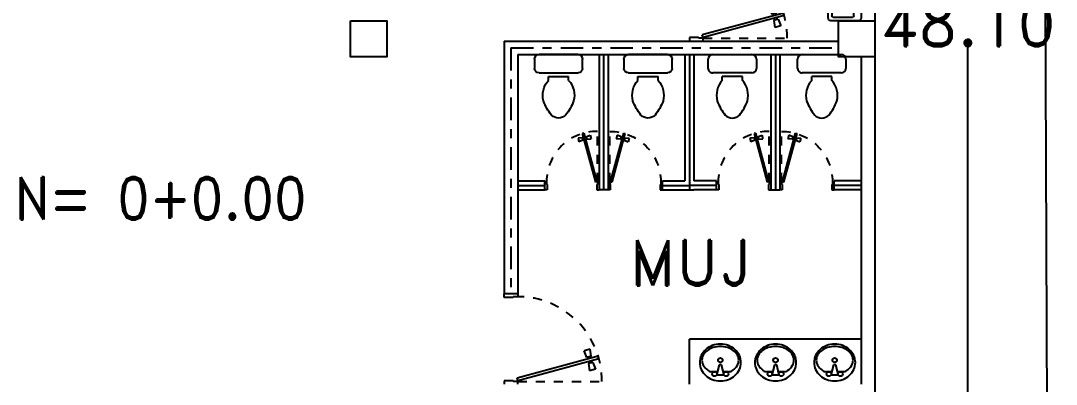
# Model space of a CAD drawing. Header units: millimetres. Extents: x 1590 to 1932, y -48 to 167.
# Drawn here: x 1765 to 1776.46, y 48.29 to 52.32 of the extents above; entities that cross this region are included whole.
import ezdxf

# ---------------------------------------------------------------- set-up
doc = ezdxf.new("R2010")
doc.units = ezdxf.units.MM
doc.header["$LTSCALE"] = 0.1
doc.header["$MEASUREMENT"] = 0
doc.header["$PDMODE"] = 35
doc.header["$PDSIZE"] = 0.75
doc.linetypes.add('CENTERX2', pattern=[4, 2.5, -0.5, 0.5, -0.5])
doc.linetypes.add('HIDDEN2', pattern=[0.1875, 0.125, -0.0625])
doc.layers.get('0').update_dxf_attribs({"linetype": 'CONTINUOUS'})
doc.layers.get('DEFPOINTS').update_dxf_attribs({"linetype": 'CONTINUOUS'})
for name, color, linetype in [('CALLES', 3, 'CONTINUOUS'), ('P-FIXT', 1, 'CONTINUOUS'), ('PARED', 4, 'CONTINUOUS'), ('TERRENO', 4, 'CONTINUOUS'), ('TEXT', 3, 'CONTINUOUS')]:
    doc.layers.add(name, color=color, linetype=linetype)
doc.styles.add('ATT', font='txt')
doc.styles.add('ROMAND', font='romand.shx')
doc.dimstyles.new('URBA', dxfattribs={"dimtxt": 20, "dimasz": 0.5, "dimexe": 1.25, "dimexo": 0.63, "dimgap": 0.63, "dimtad": 0, "dimtih": 1, "dimtoh": 1, "dimzin": 1, "dimdsep": 46, "dimtxsty": 'ROMAND', "dimcen": 2.5, "dimclrd": 1, "dimclre": 1, "dimclrt": 3, "dimadec": 0, "dimazin": 0, "dimtfac": 1, "dimtmove": 0, "dimatfit": 3, "dimfxl": 1, "dimtvp": 1, "dimtolj": 1, "dimtzin": 1, "dimarcsym": 0})

# ---------------------------------------------------------------- blocks, each defined once
blk = doc.blocks.new('P-GIRO-D')
at = {"color": 2}
for p, q in [((-0.281, 1.048), (-0.31, 1.041)), ((-0.31, 1.041), (-0.069, 0.142)), ((-0.281, 1.048), (-0.04, 0.15)), ((-0.31, 0.963), (-0.389, 0.952)), ((-0.389, 0.952), (-0.371, 0.884)), ((-0.31, 0.963), (-0.297, 0.915)), ((-0.288, 0.958), (-0.307, 0.953)), ((-0.28, 0.929), (-0.299, 0.924)), ((-0.239, 0.971), (-0.259, 0.966)), ((-0.232, 0.942), (-0.251, 0.937)), ((-0.242, 0.981), (-0.167, 1.011)), ((-0.242, 0.981), (-0.229, 0.933)), ((-0.229, 0.933), (-0.149, 0.944)), ((-0.167, 1.011), (-0.149, 0.944)), ((-0.297, 0.915), (-0.371, 0.884)), ((-1, 0.15), (-0.97, 0.15)), ((-0.97, 0.15), (-0.97, 0.1)), ((-0.04, 0.15), (-0.069, 0.142)), ((-0.03, 0.15), (-0.03, 0.1)), ((0, 0.15), (-0.03, 0.15)), ((-0.96, 0), (-1, 0)), ((-0.97, 0.1), (-0.96, 0.1)), ((-0.96, 0.1), (-0.96, 0)), ((-0.04, 0.1), (-0.04, 0)), ((-0.03, 0.1), (-0.04, 0.1)), ((-0.04, 0), (0, 0))]:
    blk.add_line(p, q, dxfattribs=at)
at = {"color": 1, "linetype": 'HIDDEN2'}
blk.add_line((-0.03, 0.15), (-0.03, 1.08), dxfattribs=at)
blk.add_arc((-0.04, 0.15), 0.93, 89.3839, 180, dxfattribs=at)
blk = doc.blocks.new('15PLAV04')
at = {"color": 0, "linetype": 'ByBlock'}
for p, q in [((2.5, -1.5), (2.5, 1.5)), ((7, 0.5), (3, 1.5)), ((4, 1.25), (4, 3.635323)), ((7, -0.5), (7, 0.5)), ((3, -1.5), (7, -0.5)), ((4, -3.628449), (4, -1.25))]:
    blk.add_line(p, q, dxfattribs=at)
blk.add_lwpolyline([(8, 9, 0.109452), (4.986152, 8.332258, 0.102376), (2.343146, 6.363961, 0.093737), (0.622313, 3.491319, 0.088426), (0, 0, 0.088426), (0.622313, -3.491319, 0.093737), (2.343146, -6.363961, 0.102376), (4.986152, -8.332258, 0.109452), (8, -9, 0.109452), (11.013848, -8.332258, 0.102376), (13.656854, -6.363961, 0.093737), (15.377687, -3.491319, 0.088426), (16, 0, 0.088426), (15.377687, 3.491319, 0.093737), (13.656854, 6.363961, 0.102376), (11.013848, 8.332258, 0.109452)], format="xyb", close=True, dxfattribs=at)
for centre in [(3, 2.5), (9, 0), (3, -2.5)]:
    blk.add_circle(centre, 1, dxfattribs=at)
for centre, radius, start, end in [((7, 3.635323), 3, 146.09549, 180), ((11.358035, 0.706347), 8.250845, 143.130102, 146.09549), ((9.915843, 1.787992), 6.448105, 118.911201, 143.130102), ((9, 3.446272), 4.553728, 90, 118.911201), ((9, 3.446272), 4.553728, 61.088799, 90), ((8.084157, 1.787992), 6.448105, 36.869898, 61.088799), ((6.641965, 0.706347), 8.250845, 17.257939, 36.869898), ((4.368267, 0), 10.631733, 0, 17.257939), ((4.368267, 0), 10.631733, 342.742061, 0), ((7, -3.628449), 3, 180, 212.259808), ((6.641965, -0.706347), 8.250845, 323.130102, 342.742061), ((9.915843, -1.787992), 6.448105, 212.259808, 241.088799), ((9, -3.446272), 4.553728, 241.088799, 270), ((9, -3.446272), 4.553728, 270, 298.911201), ((8.084157, -1.787992), 6.448105, 298.911201, 323.130102)]:
    blk.add_arc(centre, radius, start, end, dxfattribs=at)
at = {"color": 0, "linetype": 'ByBlock', "style": 'ATT'}
for tag, p, flags in [('ITEM', (0, -17.5), 3), ('ROOM_NUMBER', (0, -26.5), 1)]:
    blk.add_attdef(tag, p, '', height=6, dxfattribs=dict(at, flags=flags))
blk = doc.blocks.new('15PLAV06')
at = {"color": 0, "linetype": 'ByBlock'}
for p, q in [((0, 8.5), (0, -8.5)), ((16.5, 10), (1.5, 10)), ((4, 1.25), (4, 7.25)), ((4.75, 8), (15.25, 8)), ((16, 7.25), (16, -7.25)), ((18, -8.5), (18, 8.5)), ((2, -1.5), (2, 1.5)), ((7, 0.5), (3, 1.5)), ((7, -0.5), (7, 0.5)), ((3, -1.5), (7, -0.5)), ((4, -7.25), (4, -1.25)), ((1.5, -10), (16.5, -10)), ((15.25, -8), (4.75, -8))]:
    blk.add_line(p, q, dxfattribs=at)
for centre in [(2.5, 2.5), (9.5, 0), (2.5, -2.5)]:
    blk.add_circle(centre, 1, dxfattribs=at)
for centre, radius, start, end in [((1.5, 8.5), 1.5, 90, 180), ((4.75, 7.25), 0.75, 90, 180), ((15.25, 7.25), 0.75, 0, 90), ((16.5, 8.5), 1.5, 0, 90), ((1.5, -8.5), 1.5, 180, 270), ((4.75, -7.25), 0.75, 180, 270), ((15.25, -7.25), 0.75, 270, 0), ((16.5, -8.5), 1.5, 270, 0)]:
    blk.add_arc(centre, radius, start, end, dxfattribs=at)
at = {"color": 0, "linetype": 'ByBlock', "style": 'ATT'}
for tag, p, flags in [('ITEM', (0, -20), 3), ('ROOM_NUMBER', (0, -29), 1)]:
    blk.add_attdef(tag, p, '', height=6, dxfattribs=dict(at, flags=flags))
blk = doc.blocks.new('15PTOI01')
at = {"color": 0, "linetype": 'ByBlock'}
for p, q in [((2, 10.5), (6, 10.5)), ((0, -8.5), (0, 8.5)), ((8, 8.5), (8, -8.5)), ((9.5, 4.375), (9.5, -4.375)), ((11.25, 4.375), (9.5, 4.375)), ((11.25, -4.375), (9.5, -4.375)), ((6, -10.5), (2, -10.5))]:
    blk.add_line(p, q, dxfattribs=at)
for centre, radius, start, end in [((2, 8.5), 2, 90, 180), ((6, 8.5), 2, 0, 90), ((17.766404, -2.827313), 9.712715, 75.184599, 132.137709), ((13.6875, -12.03125), 19.717859, 49.950272, 70.559965), ((23.458333, 0), 4.229167, 313.602819, 46.397181), ((17.766404, 2.827313), 9.712715, 227.862291, 284.815401), ((13.6875, 12.03125), 19.717859, 289.440035, 310.049728), ((2, -8.5), 2, 180, 270), ((6, -8.5), 2, 270, 0)]:
    blk.add_arc(centre, radius, start, end, dxfattribs=at)
at = {"color": 0, "linetype": 'ByBlock', "style": 'ATT'}
for tag, p, flags in [('ITEM', (0, -23), 3), ('ROOM_NUMBER', (0, -32), 1)]:
    blk.add_attdef(tag, p, '', height=6, dxfattribs=dict(at, flags=flags))
blk = doc.blocks.new('ss1')
at = {"layer": 'P-FIXT', "xscale": 0.0254, "yscale": 0.0254, "zscale": 0.0254}
blk.add_blockref('15PTOI01', (17.719, 12.528), dxfattribs=at)
blk = doc.blocks.new('UTP1$0$DIMBLOCK')
at = {"color": 1}
blk.add_line((-7.5, 0), (10.5, 0), dxfattribs=at)
at = {"color": 4}
blk.add_line((-5.25, -5.25), (5.25, 5.25), dxfattribs=at)
blk = doc.blocks.new('*D364')
at = {"color": 1, "linetype": 'Continuous', "transparency": 16777216}
for p, q in [((1774.51, 74.065), (1775.657, 74.065)), ((1775.477, 74.045), (1775.477, 52.554)), ((1775.477, 26.085), (1775.477, 52.014)), ((1774.51, 26.065), (1775.657, 26.065))]:
    blk.add_line(p, q, dxfattribs=at)
at = {"layer": 'DEFPOINTS', "color": 0, "linetype": 'Continuous', "transparency": 16777216}
for p in [(1774.447, 74.065), (1774.447, 26.065), (1775.477, 26.065)]:
    blk.add_point(p, dxfattribs=at)
at = {"color": 1, "linetype": 'Continuous', "transparency": 16777216, "xscale": 0.02, "yscale": 0.02, "zscale": 0.02}
for p, rotation in [((1775.477, 74.065), 90), ((1775.477, 26.065), 270)]:
    blk.add_blockref('UTP1$0$DIMBLOCK', p, dxfattribs=dict(at, rotation=rotation))
at = {"color": 3, "linetype": 'Continuous', "transparency": 16777216, "insert": (1775.477, 52.284), "char_height": 0.5, "attachment_point": 5, "style": 'ROMAND'}
blk.add_mtext('\\A1;48.10', dxfattribs=at)

msp = doc.modelspace()

# ---------------------------------------------------------------- linework, layer by layer
at = {"color": 2, "linetype": 'Continuous'}
for p, q in [((1771.3971, 51.9404), (1771.3971, 50.4424)), ((1771.4971, 51.9404), (1771.4971, 50.4424)), ((1772.3471, 51.9404), (1772.3471, 50.5424)), ((1772.4471, 51.9404), (1772.4471, 50.5424)), ((1773.2971, 51.9404), (1773.2971, 50.4424)), ((1773.3971, 51.9404), (1773.3971, 50.4424)), ((1770.4971, 50.5424), (1770.7971, 50.5424)), ((1770.7971, 50.4424), (1770.7971, 50.5424)), ((1772.0971, 50.5424), (1772.3471, 50.5424)), ((1772.0971, 50.4424), (1772.0971, 50.5424)), ((1772.6971, 50.5424), (1772.4471, 50.5424)), ((1772.6971, 50.4424), (1772.6971, 50.5424)), ((1774.2971, 50.5424), (1773.9971, 50.5424)), ((1773.9971, 50.4424), (1773.9971, 50.5424)), ((1770.4971, 50.4424), (1770.7971, 50.4424)), ((1771.4971, 50.4424), (1771.3971, 50.4424)), ((1772.0971, 50.4424), (1772.4096, 50.4424)), ((1772.3471, 50.4424), (1772.4471, 50.4424)), ((1772.6971, 50.4424), (1772.4471, 50.4424)), ((1773.2971, 50.4424), (1773.3971, 50.4424)), ((1774.2971, 50.4424), (1773.9971, 50.4424))]:
    msp.add_line(p, q, dxfattribs=at)
at = {"color": 8, "linetype": 'Continuous'}
for p, q in [((1771.4471, 51.9404), (1771.4471, 50.4424)), ((1772.3971, 51.9404), (1772.3971, 50.4424)), ((1773.3471, 51.9404), (1773.3471, 50.4424)), ((1770.4971, 50.4924), (1770.7971, 50.4924)), ((1772.0971, 50.4924), (1772.3971, 50.4924)), ((1772.6971, 50.4924), (1772.3971, 50.4924)), ((1774.2971, 50.4924), (1773.9971, 50.4924))]:
    msp.add_line(p, q, dxfattribs=at)
at = {"layer": 'CALLES', "color": 6, "linetype": 'Continuous'}
for points in [[(1768.6481, 52.3154), (1769.0481, 52.3154), (1769.0481, 51.9154), (1768.6481, 51.9154)], [(1774.0471, 52.3154), (1774.4471, 52.3154), (1774.4471, 51.9154), (1774.0471, 51.9154)]]:
    msp.add_lwpolyline(points, close=True, dxfattribs=at)
at = {"layer": 'PARED', "color": 4}
for p, q in [((1774.4471, 68.9054), (1774.4471, 28.2404)), ((1770.3471, 52.0904), (1774.0471, 52.0904)), ((1770.3471, 52.0904), (1770.3471, 49.2904)), ((1770.4971, 51.9404), (1774.0471, 51.9404)), ((1770.4971, 51.9404), (1770.4971, 49.2904)), ((1774.2971, 51.9154), (1774.2971, 48.2904)), ((1770.4971, 49.2904), (1770.3471, 49.2904))]:
    msp.add_line(p, q, dxfattribs=at)
at = {"layer": 'PARED', "color": 8, "linetype": 'CENTERX2'}
for q in [(1774.0471, 52.0154), (1770.4221, 49.2904)]:
    msp.add_line((1770.4221, 52.0154), q, dxfattribs=at)
at = {"layer": 'PARED', "color": 2}
for p in [(1772.3971, 48.2904), (1774.2971, 48.7904)]:
    msp.add_line(p, (1772.3971, 48.7904), dxfattribs=at)
at = {"layer": 'TERRENO', "color": 5, "linetype": 'Continuous'}
msp.add_line((1776.4555, 24.0654), (1776.0202, 128.6965), dxfattribs=at)

# ---------------------------------------------------------------- block references
at = {"color": 1, "linetype": 'Continuous', "rotation": 270}
for p in [(1760.3432, 69.6595), (1761.3323, 69.6595)]:
    msp.add_blockref('ss1', p, dxfattribs=at)
at = {"color": 1, "linetype": 'Continuous', "xscale": -1, "rotation": 90}
for p in [(1783.4765, 69.6595), (1784.4661, 69.6595)]:
    msp.add_blockref('ss1', p, dxfattribs=at)
at = {"layer": 'P-FIXT', "xscale": -0.02032000000008338, "yscale": 0.02031999999999812, "zscale": 0.02032}
msp.add_blockref('15PLAV06', (1774.2971, 52.5186), dxfattribs=at)
at = {"layer": 'P-FIXT', "xscale": 0.02539999999999054, "yscale": 0.02539999999999054, "zscale": 0.02539999999999054, "rotation": 90}
for p in [(1772.7385, 48.3284), (1773.3494, 48.3284), (1774.0037, 48.3284)]:
    msp.add_blockref('15PLAV04', p, dxfattribs=at)
at = {"layer": 'PARED', "rotation": 270}
for p in [(1772.3971, 52.0904), (1770.3471, 48.2904)]:
    msp.add_blockref('P-GIRO-D', p, dxfattribs=at)
at = {"layer": 'PARED'}
for p, xscale, yscale in [((1771.3971, 50.4424), 0.599999999999909, 0.599999999999909), ((1771.4971, 50.4424), -0.599999999999909, 0.5999999999999943), ((1773.2971, 50.4424), 0.599999999999909, 0.599999999999909), ((1773.3971, 50.4424), -0.599999999999909, 0.5999999999999943)]:
    msp.add_blockref('P-GIRO-D', p, dxfattribs=dict(at, xscale=xscale, yscale=yscale))

# ---------------------------------------------------------------- texts
at = {"layer": 'TEXT', "color": 2, "style": 'ROMAND', "width": 0.9}
msp.add_text('N= 0+0.00', height=0.46875, dxfattribs=at).set_placement((1764.9255, 50.1139))
at = {"layer": 'TEXT', "color": 2, "style": 'ROMAND'}
msp.add_text('MUJ', height=0.5, dxfattribs=at).set_placement((1771.7334, 49.3853))

# ---------------------------------------------------------------- dimensions: what is measured, and where the dimension line sits
at = {"color": 2, "linetype": 'Continuous'}
dim = msp.add_linear_dim(base=(1775.4767, 26.0654), p1=(1774.4471, 74.0654), p2=(1774.4471, 26.0654), angle=90, text='48.10', dimstyle='URBA', override={"dimtxt": 0.5, "dimasz": 0.02, "dimexe": 0.18, "dimexo": 0.0625, "dimgap": 0.02, "dimzin": 0, "dimblk1": 'UTP1$0$DIMBLOCK', "dimblk2": 'UTP1$0$DIMBLOCK', "dimsah": 1, "dimcen": 0.09, "dimtdec": 4, "dimtofl": 0, "dimtvp": 0, "dimtzin": 0}, dxfattribs=at)
dim.commit()
dim.dimension.update_dxf_attribs({"geometry": '*D364', "text_midpoint": (1775.4767, 52.2841), "dimtype": 160})

doc.saveas('drawing.dxf')
